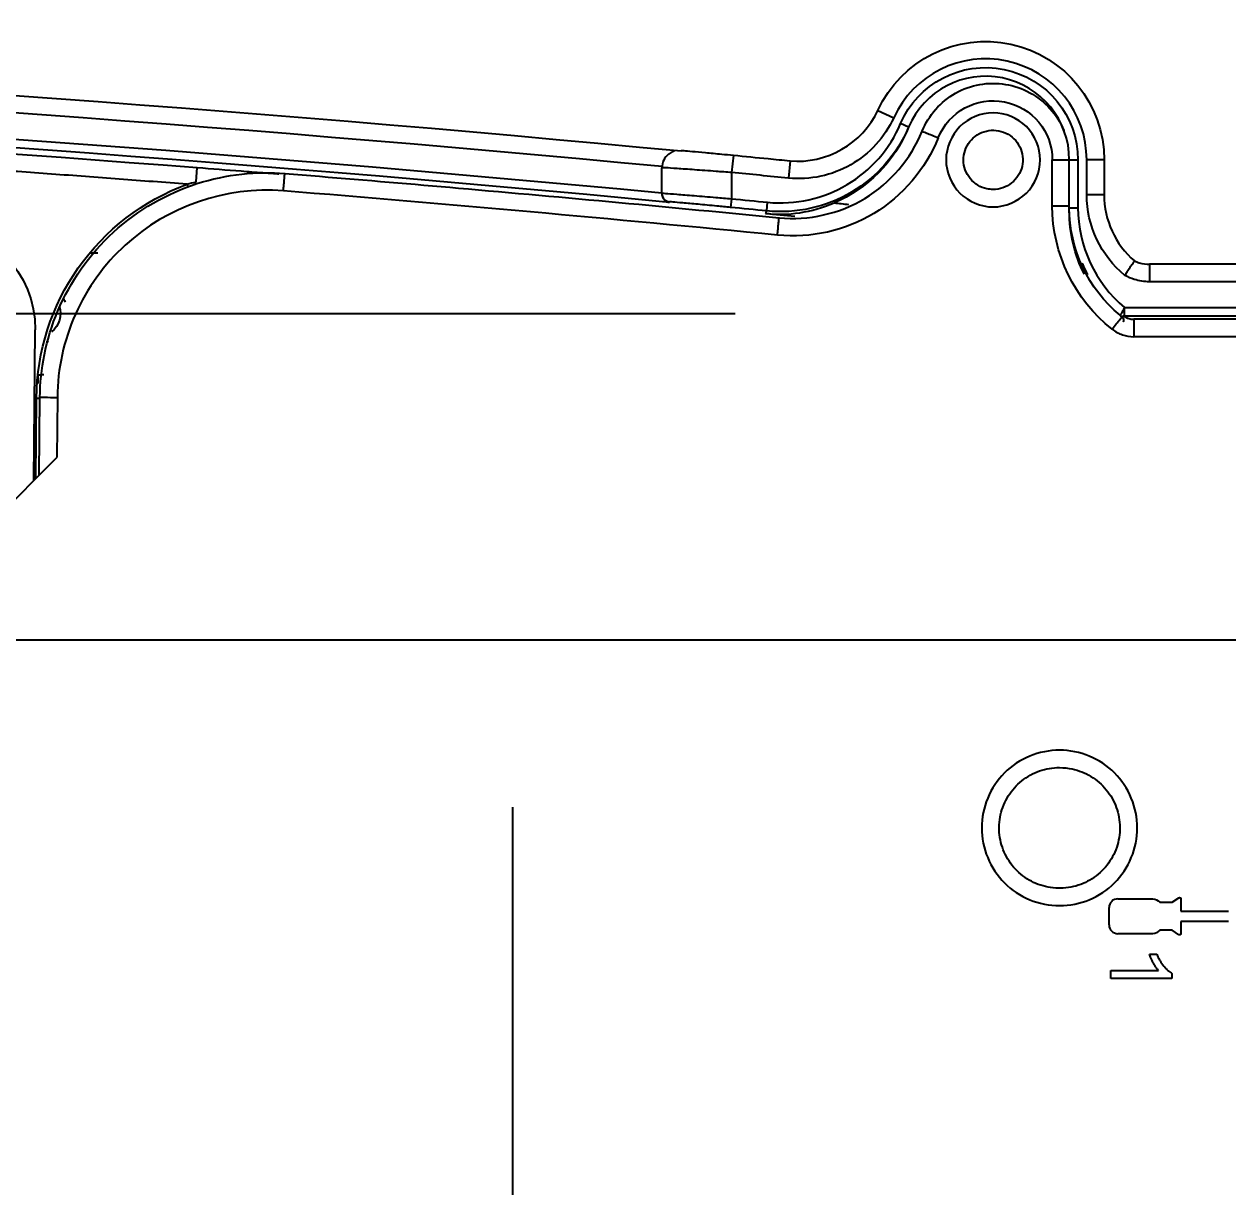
# Model space of a CAD drawing. Header units: millimetres. Extents: x 28 to 3046, y 8 to 3716.
# Drawn here: x 1879.3 to 1948.4, y 1309.4 to 1376.1 of the extents above; entities that cross this region are included whole.
import ezdxf

# ---------------------------------------------------------------- set-up
doc = ezdxf.new("R2010")
doc.units = ezdxf.units.MM
doc.layers.get('Defpoints').update_dxf_attribs({"linetype": 'CONTINUOUS'})
doc.layers.add('1LINE', color=7, linetype='CONTINUOUS')
doc.styles.add('Annotative', font='malgun.ttf')
doc.dimstyles.new('WOO', dxfattribs={"dimtxt": 20, "dimasz": 2, "dimexe": 1.25, "dimexo": 0.3, "dimgap": 1, "dimtad": 1, "dimdec": 1, "dimzin": 1, "dimdsep": 46, "dimtxsty": 'Annotative', "dimcen": 0, "dimclrd": 1, "dimclre": 1, "dimclrt": 2, "dimadec": 0, "dimazin": 0, "dimtfac": 1, "dimtdec": 1, "dimtofl": 0, "dimtmove": 0, "dimatfit": 3, "dimfxl": 0, "dimarcsym": 0})

# ---------------------------------------------------------------- blocks, each defined once
blk = doc.blocks.new('*D13')
at = {"layer": '1LINE', "color": 1, "lineweight": -2}
for p, q in [((1834.765, 1340.796), (2174.273, 1340.796)), ((2173.023, 1338.796), (2173.023, 853.015)), ((1764.11, 851.015), (2174.273, 851.015))]:
    blk.add_line(p, q, dxfattribs=at)
at = {"layer": '1LINE', "color": 1}
for points in [[(2172.69, 1338.796), (2173.356, 1338.796), (2173.023, 1340.796)], [(2172.69, 853.015), (2173.356, 853.015), (2173.023, 851.015)]]:
    blk.add_solid(points, dxfattribs=at)
at = {"layer": 'Defpoints', "color": 0}
for p in [(1834.465, 1340.796), (1763.81, 851.015), (2173.023, 851.015)]:
    blk.add_point(p, dxfattribs=at)
at = {"layer": '1LINE', "color": 2, "insert": (2161.69, 1095.906), "char_height": 20, "attachment_point": 5, "rotation": 90, "style": 'Annotative'}
blk.add_mtext('490', dxfattribs=at)

msp = doc.modelspace()

# ---------------------------------------------------------------- linework, layer by layer
at = {"layer": '1LINE', "linetype": 'Continuous'}
for p, q in [((1928.272, 1371.176), (1929.181, 1370.759)), ((1930.038, 1370.225), (1929.579, 1370.421)), ((1919.981, 1368.606), (1919.884, 1367.61)), ((1923.235, 1368.286), (1923.137, 1367.291)), ((1938.277, 1365.691), (1938.277, 1368.339)), ((1939.252, 1368.339), (1939.752, 1368.339)), ((1939.252, 1365.591), (1939.252, 1368.339)), ((1939.752, 1368.339), (1939.752, 1365.591)), ((1941.252, 1368.339), (1940.252, 1368.339)), ((1940.252, 1366.331), (1940.252, 1368.339)), ((1941.252, 1368.339), (1941.252, 1366.331)), ((1889.158, 1367.081), (1889.221, 1367.897)), ((1915.874, 1366.429), (1915.886, 1367.891)), ((1919.884, 1367.61), (1919.871, 1366.107)), ((1888.642, 1366.939), (1888.711, 1366.751)), ((1915.873, 1366.406), (1915.874, 1366.429)), ((1919.871, 1366.107), (1919.823, 1365.609)), ((1941.252, 1366.331), (1940.252, 1366.331)), ((1921.898, 1365.406), (1921.947, 1365.904)), ((1939.252, 1365.591), (1939.752, 1365.591)), ((1883.087, 1363.004), (1883.529, 1363.004)), ((1954.782, 1362.343), (1943.86, 1362.343)), ((1943.86, 1362.343), (1943.86, 1361.343)), ((1954.782, 1361.343), (1943.86, 1361.343)), ((1942.399, 1359.817), (1942.399, 1359.36)), ((1942.415, 1359.86), (1955.299, 1359.86)), ((1920.082, 1359.504), (1840.082, 1359.504)), ((1954.799, 1359.36), (1942.399, 1359.36)), ((1954.584, 1359.187), (1942.951, 1359.187)), ((1942.951, 1359.187), (1942.951, 1358.187)), ((1879.854, 1349.937), (1879.93, 1358.575)), ((1954.24, 1358.187), (1942.951, 1358.187)), ((1880.082, 1356.004), (1880.082, 1355.504)), ((1879.961, 1350.043), (1880.002, 1354.666)), ((1880.002, 1354.666), (1880.202, 1354.664)), ((1880.163, 1350.246), (1880.202, 1354.714)), ((1881.202, 1354.705), (1881.172, 1351.255)), ((1877.137, 1347.219), (1881.172, 1351.255)), ((1907.325, 1291.194), (1907.325, 1331.194)), ((1945.145, 1325.723), (1945.543, 1325.983)), ((1941.538, 1324.423), (1941.538, 1325.423)), ((1942.038, 1325.923), (1944.038, 1325.923)), ((1944.038, 1325.923), (1944.038, 1325.923)), ((1944.438, 1325.723), (1944.438, 1325.723)), ((1944.438, 1325.723), (1945.145, 1325.723)), ((1945.653, 1325.923), (1945.653, 1325.223)), ((1945.653, 1325.923), (1945.653, 1325.923)), ((1945.653, 1325.923), (1945.653, 1325.223)), ((1945.653, 1325.223), (1945.653, 1325.223)), ((1945.653, 1325.223), (1948.381, 1325.223)), ((1945.653, 1324.623), (1945.653, 1324.623)), ((1945.653, 1324.623), (1945.653, 1323.923)), ((1945.653, 1324.623), (1945.653, 1323.923)), ((1948.381, 1324.623), (1945.653, 1324.623)), ((1944.038, 1323.923), (1942.038, 1323.923)), ((1944.438, 1324.123), (1944.438, 1324.123)), ((1945.145, 1324.123), (1944.438, 1324.123)), ((1945.543, 1323.863), (1945.145, 1324.123)), ((1945.653, 1323.923), (1945.653, 1323.923)), ((1943.85, 1322.743), (1944.266, 1322.743)), ((1941.63, 1321.343), (1941.63, 1321.809)), ((1941.63, 1321.809), (1944.368, 1321.809)), ((1945.144, 1321.343), (1941.63, 1321.343)), ((1945.144, 1321.644), (1945.144, 1321.343))]:
    msp.add_line(p, q, dxfattribs=at)
at = {"layer": '1LINE', "linetype": 'Continuous', "extrusion": (0, 0, -1)}
for centre, radius, start, end in [((-1934.452, 1368.339), 6.8, 24.65732, 180), ((-1934.452, 1368.339), 5.3, 23.13408, 180), ((-1934.885, 1368.339), 3.392, 21.9635, 179.9998), ((-1873.93, 1358.627), 6, 90.85355, 180.5), ((-1880.082, 1359.504), 1.3, 160.31803, 232.97613), ((-1880.082, 1359.504), 1.7, 149.91757, 157.07819), ((-1880.082, 1359.504), 1.7, 248.83873, 252.78186)]:
    msp.add_arc(centre, radius, start, end, dxfattribs=at)
at = {"layer": '1LINE', "linetype": 'Continuous'}
for centre, radius, start, end in [((1934.452, 1368.339), 5.8, 0, 155.34268), ((1934.452, 1368.339), 4.8, 0, 156.86592), ((1880.082, 1359.504), 3.5, 270, 275.56596)]:
    msp.add_arc(centre, radius, start, end, dxfattribs=at)
at = {"layer": '1LINE', "linetype": 'Continuous', "extrusion": (3.83778e-22, 6.26757e-06, -1)}
for centre, radius, start, end in [((-1945.582, 1325.923, 0.008), 0.0716, 56.85196, 180), ((-1945.582, 1325.923, 0.008), 0.0716, 90.00085, 180), ((-1944.038, 1325.423, 0.008), 0.5, 90, 143.1301), ((-1944.038, 1325.423, 0.008), 0.5, 90, 143.1301), ((-1944.038, 1324.423, 0.008), 0.5, 216.88509, 270), ((-1944.038, 1324.423, 0.008), 0.5, 216.88509, 270), ((-1945.582, 1323.923, 0.008), 0.0716, 180.13332, 303.07598), ((-1945.582, 1323.923, 0.008), 0.0716, 180.13332, 270.00036)]:
    msp.add_arc(centre, radius, start, end, dxfattribs=at)
at = {"layer": '1LINE', "linetype": 'Continuous', "extrusion": (-3.83778e-22, -6.26758e-06, 1)}
for centre, start, end in [((1942.038, 1325.423, -0.008), 90, 180), ((1942.038, 1324.423, -0.008), 180.01927, 270)]:
    msp.add_arc(centre, 0.5, start, end, dxfattribs=at)
at = {"layer": '1LINE', "linetype": 'Continuous'}
for centre, major_axis, ratio, start_param, end_param in [((1931.738, 1369.608), (0.927, -0.374), 0.000006, 3.124139, 4.712391), ((1916.886, 1367.882), (-1, 0.009), 0.999986, 5.397871, 6.283181), ((1916.374, 1366.424), (-0.5, 0.004), 0.999986, 0, 1.484841), ((1938.277, 1365.691), (-1, 0), 0.000006, 1.570796, 3.018186), ((1941.713, 1358.616), (0.618, 0.786), 0.000004, 4.712384, 6.29045), ((1942.399, 1359.86), (-0.333, -0.373), 0.998628, 0.234616, 0.729435), ((1881.202, 1354.705), (1, -0.009), 0.000006, 3.141593, 4.712389)]:
    msp.add_ellipse(centre, major_axis=major_axis, ratio=ratio, start_param=start_param, end_param=end_param, dxfattribs=at)
for points, degree in [([(1763.81, 1376.134), (1814.947, 1376.131), (1866.074, 1373.696), (1916.981, 1368.85)], 3), ([(1915.89, 1367.949), (1865.344, 1372.729), (1814.582, 1375.131), (1763.81, 1375.134)], 3), ([(1763.81, 1373.636), (1814.577, 1373.634), (1865.334, 1371.23), (1915.874, 1366.447)], 3), ([(1916.326, 1365.901), (1865.637, 1370.715), (1814.728, 1373.134), (1763.81, 1373.136)], 3), ([(1764.242, 1372.756), (1805.894, 1372.754), (1847.634, 1371.13), (1889.221, 1367.897)], 3), ([(1923.235, 1368.286), (1925.307, 1368.081), (1927.404, 1369.284), (1928.272, 1371.176)], 3), ([(1930.016, 1370.171), (1929.219, 1368.241), (1927.659, 1366.676), (1925.762, 1365.867)], 3), ([(1923.137, 1367.291), (1922.052, 1367.399), (1920.968, 1367.505), (1919.884, 1367.61)], 3), ([(1888.642, 1366.939), (1888.813, 1366.99), (1888.985, 1367.037), (1889.158, 1367.081)], 3), ([(1922.507, 1364.018), (1913.069, 1364.949), (1903.622, 1365.797), (1894.169, 1366.561)], 3), ([(1919.871, 1366.107), (1920.563, 1366.04), (1921.255, 1365.972), (1921.947, 1365.904)], 3), ([(1942.433, 1361.704), (1941.064, 1362.834), (1940.252, 1364.555), (1940.252, 1366.331)], 3), ([(1941.252, 1366.331), (1941.252, 1364.886), (1941.895, 1363.484), (1942.991, 1362.542)], 3), ([(1921.898, 1365.406), (1921.206, 1365.475), (1920.514, 1365.542), (1919.823, 1365.609)], 3), ([(1921.834, 1365.253), (1923.131, 1365.13), (1924.471, 1365.316), (1925.762, 1365.867)], 3), ([(1921.834, 1365.253), (1921.866, 1365.333), (1921.881, 1365.366), (1921.898, 1365.406)], 3), ([(1925.762, 1365.867), (1926.037, 1365.839), (1926.312, 1365.811), (1926.588, 1365.783)], 3), ([(1941.713, 1358.616), (1939.56, 1360.31), (1938.277, 1362.952), (1938.277, 1365.691)], 3), ([(1942.162, 1359.42), (1940.339, 1360.923), (1939.252, 1363.229), (1939.252, 1365.591)], 3), ([(1940.117, 1361.778), (1939.555, 1362.888), (1939.252, 1364.138), (1939.252, 1365.398)], 3), ([(1939.752, 1365.591), (1939.752, 1363.399), (1940.74, 1361.274), (1942.415, 1359.86)], 3), ([(1923.502, 1365.088), (1922.946, 1365.143), (1922.39, 1365.198), (1921.834, 1365.253)], 3), ([(1942.162, 1359.42), (1942.162, 1359.42)], 1)]:
    msp.add_open_spline(points, degree=degree, dxfattribs=at)
for points, degree, knots in [([(1930.811, 1369.982), (1930.995, 1370.438), (1931.26, 1370.868), (1931.909, 1371.607), (1932.301, 1371.926), (1933.158, 1372.408), (1933.634, 1372.578), (1934.602, 1372.75), (1935.108, 1372.753), (1936.078, 1372.595), (1936.556, 1372.431), (1937.42, 1371.96), (1937.816, 1371.646), (1938.475, 1370.916), (1938.746, 1370.49), (1938.937, 1370.032), (1938.939, 1370.029), (1938.94, 1370.025)], 3, [0, 0, 0, 0, 0.142693, 0.142693, 0.285385, 0.285385, 0.428078, 0.428078, 0.57077, 0.57077, 0.713463, 0.713463, 0.856156, 0.856156, 0.998848, 0.998848, 1, 1, 1, 1]), ([(1888.642, 1366.939), (1857.571, 1369.345), (1826.47, 1370.549), (1795.349, 1371.755), (1764.243, 1371.756)], 2, [0, 0, 0, 0.5, 0.5, 1, 1, 1]), ([(1934.885, 1365.639), (1934.177, 1365.639), (1933.476, 1365.929), (1932.475, 1366.93), (1932.185, 1367.631), (1932.185, 1369.047), (1932.475, 1369.748), (1933.476, 1370.749), (1934.177, 1371.039), (1935.592, 1371.039), (1936.293, 1370.749), (1937.294, 1369.748), (1937.585, 1369.047), (1937.585, 1367.631), (1937.294, 1366.93), (1936.293, 1365.929), (1935.592, 1365.639), (1934.885, 1365.639)], 3, [0, 0, 0, 0, 0.125, 0.125, 0.25, 0.25, 0.375, 0.375, 0.5, 0.5, 0.625, 0.625, 0.75, 0.75, 0.875, 0.875, 1, 1, 1, 1]), ([(1930.038, 1370.225), (1929.37, 1368.661), (1928.218, 1367.351), (1925.313, 1365.626), (1923.59, 1365.24), (1921.898, 1365.406)], 3, [0, 0, 0, 0, 0.5, 0.5, 1, 1, 1, 1]), ([(1921.947, 1365.904), (1923.534, 1365.748), (1925.144, 1366.108), (1927.871, 1367.725), (1928.952, 1368.954), (1929.579, 1370.421)], 3, [0, 0, 0, 0, 0.5, 0.5, 1, 1, 1, 1]), ([(1929.181, 1370.759), (1928.66, 1369.623), (1927.794, 1368.678), (1925.643, 1367.442), (1924.38, 1367.168), (1923.137, 1367.291)], 3, [0, 0, 0, 0, 0.5, 0.5, 1, 1, 1, 1]), ([(1930.038, 1370.225), (1930.036, 1370.219), (1930.033, 1370.213), (1930.028, 1370.201), (1930.025, 1370.194), (1930.02, 1370.18), (1930.018, 1370.176), (1930.016, 1370.171)], 3, [0, 0, 0, 0, 0.402672, 0.402672, 0.827469, 0.827469, 1, 1, 1, 1]), ([(1931.738, 1369.608), (1931.01, 1367.801), (1929.689, 1366.262), (1926.392, 1364.273), (1924.445, 1363.827), (1922.507, 1364.018)], 3, [0, 0, 0, 0, 0.5, 0.5, 1, 1, 1, 1]), ([(1922.606, 1365.013), (1924.294, 1364.846), (1926.059, 1365.24), (1928.99, 1367.008), (1930.176, 1368.408), (1930.811, 1369.982)], 3, [0, 0, 0, 0, 0.5, 0.5, 1, 1, 1, 1]), ([(1934.884, 1366.639), (1935.075, 1366.639), (1935.268, 1366.672), (1935.627, 1366.798), (1935.798, 1366.893), (1936.095, 1367.13), (1936.225, 1367.277), (1936.427, 1367.599), (1936.501, 1367.78), (1936.585, 1368.151), (1936.595, 1368.347), (1936.551, 1368.725), (1936.496, 1368.912), (1936.33, 1369.254), (1936.216, 1369.413), (1935.945, 1369.681), (1935.785, 1369.794), (1935.441, 1369.957), (1935.253, 1370.01), (1934.875, 1370.05), (1934.679, 1370.037), (1934.309, 1369.95), (1934.129, 1369.874), (1933.808, 1369.669), (1933.664, 1369.537), (1933.429, 1369.238), (1933.336, 1369.066), (1933.214, 1368.705), (1933.183, 1368.512), (1933.187, 1368.132), (1933.221, 1367.939), (1933.351, 1367.581), (1933.448, 1367.411), (1933.688, 1367.116), (1933.836, 1366.988), (1934.16, 1366.789), (1934.342, 1366.717), (1934.645, 1366.652), (1934.765, 1366.639), (1934.884, 1366.639)], 3, [0, 0, 0, 0, 0.053701, 0.053701, 0.107402, 0.107402, 0.161101, 0.161101, 0.214796, 0.214796, 0.268491, 0.268491, 0.322185, 0.322185, 0.375883, 0.375883, 0.429584, 0.429584, 0.483285, 0.483285, 0.536985, 0.536985, 0.590679, 0.590679, 0.644374, 0.644374, 0.698068, 0.698068, 0.751766, 0.751766, 0.805466, 0.805466, 0.859168, 0.859168, 0.912868, 0.912868, 0.966563, 0.966563, 1, 1, 1, 1]), ([(1916.591, 1368.833), (1916.575, 1368.83), (1916.469, 1368.805), (1916.346, 1368.747), (1916.273, 1368.667), (1916.264, 1368.656)], 3, [0, 0, 0, 0, 0.132669, 0.888078, 1, 1, 1, 1]), ([(1916.981, 1368.878), (1916.981, 1368.88), (1917.039, 1368.876), (1917.26, 1368.858), (1917.426, 1368.844), (1917.843, 1368.807), (1918.099, 1368.784), (1918.666, 1368.731), (1918.984, 1368.701), (1919.53, 1368.649), (1919.756, 1368.627), (1919.981, 1368.606)], 3, [0, 0, 0, 0, 0.213839, 0.213839, 0.427686, 0.427686, 0.641866, 0.641866, 0.856822, 0.856822, 1, 1, 1, 1]), ([(1919.981, 1368.606), (1920.644, 1368.541), (1921.308, 1368.476), (1922.393, 1368.37), (1922.814, 1368.328), (1923.235, 1368.286)], 3, [0, 0, 0, 0, 0.611625, 0.611625, 1, 1, 1, 1]), ([(1880.202, 1354.714), (1880.216, 1356.3), (1880.531, 1358.02), (1881.939, 1361.337), (1883.037, 1362.921), (1885.822, 1365.468), (1887.497, 1366.42), (1890.927, 1367.526), (1892.669, 1367.686), (1894.25, 1367.558)], 3, [0, 0, 0, 0, 0.25, 0.25, 0.5, 0.5, 0.75, 0.75, 1, 1, 1, 1]), ([(1889.221, 1367.897), (1890.074, 1367.831), (1890.916, 1367.766), (1892.159, 1367.67), (1892.571, 1367.638), (1893.187, 1367.59), (1893.392, 1367.574), (1893.698, 1367.551), (1893.799, 1367.543), (1893.9, 1367.535)], 3, [0, 0, 0, 0, 0.533636, 0.533636, 0.800454, 0.800454, 0.933863, 0.933863, 1, 1, 1, 1]), ([(1894.25, 1367.558), (1894.914, 1367.504), (1895.579, 1367.45), (1898.901, 1367.177), (1901.558, 1366.953), (1910.348, 1366.187), (1916.478, 1365.618), (1922.605, 1365.013)], 3, [0, 0, 0, 0, 0.07025, 0.07025, 0.351254, 0.351254, 1, 1, 1, 1]), ([(1919.884, 1367.61), (1919.584, 1367.633), (1919.283, 1367.655), (1918.555, 1367.709), (1918.131, 1367.74), (1917.376, 1367.794), (1917.034, 1367.818), (1916.479, 1367.856), (1916.258, 1367.871), (1915.963, 1367.889), (1915.886, 1367.893), (1915.886, 1367.891)], 3, [0, 0, 0, 0, 0.143011, 0.143011, 0.3578, 0.3578, 0.571963, 0.571963, 0.785943, 0.785943, 1, 1, 1, 1]), ([(1880.002, 1354.666), (1880.025, 1357.349), (1880.871, 1359.964), (1883.933, 1364.32), (1886.124, 1366.012), (1888.642, 1366.939)], 3, [0, 0, 0, 0, 0.5, 0.5, 1, 1, 1, 1]), ([(1894.169, 1366.561), (1890.863, 1366.829), (1887.514, 1365.663), (1883.89, 1362.344), (1882.909, 1360.987), (1881.567, 1357.971), (1881.217, 1356.363), (1881.202, 1354.705)], 3, [0, 0, 0, 0, 0.5, 0.5, 0.75, 0.75, 1, 1, 1, 1]), ([(1915.873, 1366.406), (1915.873, 1366.359), (1915.88, 1366.313), (1915.903, 1366.227), (1915.92, 1366.188), (1915.97, 1366.1), (1916.008, 1366.056), (1916.105, 1365.972), (1916.169, 1365.939), (1916.264, 1365.911), (1916.293, 1365.905), (1916.324, 1365.902), (1916.325, 1365.902), (1916.326, 1365.901)], 3, [0, 0, 0, 0, 0.154865, 0.154865, 0.308065, 0.308065, 0.538551, 0.538551, 0.855926, 0.855926, 0.995075, 0.995075, 1, 1, 1, 1]), ([(1915.874, 1366.429), (1915.874, 1366.431), (1915.951, 1366.426), (1916.245, 1366.406), (1916.466, 1366.389), (1917.022, 1366.345), (1917.363, 1366.318), (1918.118, 1366.255), (1918.542, 1366.22), (1919.27, 1366.159), (1919.571, 1366.133), (1919.871, 1366.107)], 3, [0, 0, 0, 0, 0.213987, 0.213987, 0.427925, 0.427925, 0.642093, 0.642093, 0.856936, 0.856936, 1, 1, 1, 1]), ([(1919.823, 1365.609), (1919.561, 1365.635), (1919.297, 1365.66), (1918.661, 1365.721), (1918.29, 1365.756), (1917.629, 1365.817), (1917.33, 1365.844), (1916.845, 1365.887), (1916.651, 1365.904), (1916.394, 1365.924), (1916.326, 1365.929), (1916.326, 1365.927)], 3, [0, 0, 0, 0, 0.14311, 0.14311, 0.357994, 0.357994, 0.572164, 0.572164, 0.786067, 0.786067, 1, 1, 1, 1]), ([(1916.326, 1365.927), (1916.326, 1365.925), (1916.326, 1365.923), (1916.326, 1365.915), (1916.326, 1365.91), (1916.326, 1365.903), (1916.326, 1365.902), (1916.326, 1365.901)], 3, [0, 0, 0, 0, 0.212808, 0.212808, 0.894161, 0.894161, 1, 1, 1, 1]), ([(1939.252, 1365.398), (1939.252, 1365.491), (1939.252, 1365.509), (1939.252, 1365.55), (1939.252, 1365.571), (1939.252, 1365.591)], 3, [0, 0, 0, 0, 0.510047, 0.510047, 1, 1, 1, 1]), ([(1939.981, 1362.41), (1940.01, 1362.346), (1940.039, 1362.282), (1940.144, 1362.064), (1940.224, 1361.911), (1940.309, 1361.762)], 3, [0, 0, 0, 0, 0.289835, 0.289835, 1, 1, 1, 1]), ([(1942.991, 1362.542), (1942.991, 1362.542), (1942.98, 1362.526), (1942.941, 1362.465), (1942.91, 1362.419), (1942.834, 1362.304), (1942.787, 1362.233), (1942.682, 1362.075), (1942.623, 1361.986), (1942.523, 1361.836), (1942.482, 1361.776), (1942.439, 1361.712), (1942.436, 1361.708), (1942.433, 1361.704)], 3, [0, 0, 0, 0, 0.212451, 0.212451, 0.424842, 0.424842, 0.638182, 0.638182, 0.853129, 0.853129, 0.990868, 0.990868, 1, 1, 1, 1]), ([(1942.991, 1362.542), (1943.081, 1362.498), (1943.175, 1362.461), (1943.461, 1362.373), (1943.661, 1362.343), (1943.86, 1362.343)], 3, [0, 0, 0, 0, 0.33417, 0.33417, 1, 1, 1, 1]), ([(1943.86, 1361.343), (1943.563, 1361.343), (1943.262, 1361.389), (1942.79, 1361.534), (1942.606, 1361.61), (1942.433, 1361.704)], 3, [0, 0, 0, 0, 0.603411, 0.603411, 1, 1, 1, 1]), ([(1942.399, 1359.817), (1942.381, 1359.768), (1942.354, 1359.723), (1942.305, 1359.64), (1942.28, 1359.601), (1942.236, 1359.532), (1942.216, 1359.501), (1942.184, 1359.453), (1942.173, 1359.436), (1942.164, 1359.423), (1942.162, 1359.42), (1942.162, 1359.42)], 3, [0, 0, 0, 0, 0.212998, 0.212998, 0.424189, 0.424189, 0.651743, 0.651743, 0.879108, 0.879108, 1, 1, 1, 1]), ([(1942.415, 1359.86), (1942.414, 1359.858), (1942.413, 1359.856), (1942.408, 1359.842), (1942.404, 1359.83), (1942.399, 1359.817)], 3, [0, 0, 0, 0, 0.121579, 0.121579, 1, 1, 1, 1]), ([(1942.162, 1359.42), (1942.171, 1359.41), (1942.181, 1359.4), (1942.229, 1359.352), (1942.268, 1359.313), (1942.324, 1359.258), (1942.342, 1359.241), (1942.362, 1359.221), (1942.365, 1359.219), (1942.368, 1359.216)], 3, [0, 0, 0, 0, 0.139888, 0.139888, 0.701655, 0.701655, 0.955187, 0.955187, 1, 1, 1, 1]), ([(1942.331, 1359.402), (1942.442, 1359.332), (1942.633, 1359.21), (1942.857, 1359.194), (1942.951, 1359.187)], 3, [0, 0, 0, 0, 0.579387, 1, 1, 1, 1]), ([(1942.368, 1359.216), (1942.368, 1359.201), (1942.369, 1359.189), (1942.369, 1359.153), (1942.366, 1359.123), (1942.353, 1359.064), (1942.351, 1359.057), (1942.349, 1359.049)], 3, [0, 0, 0, 0, 0.485844, 0.485844, 0.94057, 0.94057, 1, 1, 1, 1]), ([(1941.713, 1358.616), (1941.888, 1358.479), (1942.088, 1358.37), (1942.506, 1358.225), (1942.73, 1358.187), (1942.951, 1358.187)], 3, [0, 0, 0, 0, 0.50084, 0.50084, 1, 1, 1, 1]), ([(1938.692, 1334.456), (1939.862, 1334.456), (1941.02, 1333.977), (1942.675, 1332.322), (1943.154, 1331.164), (1943.154, 1328.824), (1942.675, 1327.665), (1941.02, 1326.011), (1939.862, 1325.531), (1937.522, 1325.531), (1936.363, 1326.011), (1934.709, 1327.665), (1934.229, 1328.824), (1934.229, 1331.164), (1934.709, 1332.322), (1936.363, 1333.977), (1937.522, 1334.456), (1938.692, 1334.456)], 3, [0, 0, 0, 0, 0.125, 0.125, 0.25, 0.25, 0.375, 0.375, 0.5, 0.5, 0.625, 0.625, 0.75, 0.75, 0.875, 0.875, 1, 1, 1, 1]), ([(1938.693, 1333.456), (1938.304, 1333.456), (1937.911, 1333.389), (1937.18, 1333.133), (1936.831, 1332.94), (1936.226, 1332.456), (1935.961, 1332.158), (1935.55, 1331.501), (1935.399, 1331.132), (1935.228, 1330.376), (1935.207, 1329.978), (1935.297, 1329.209), (1935.409, 1328.826), (1935.748, 1328.129), (1935.98, 1327.805), (1936.531, 1327.26), (1936.857, 1327.031), (1937.558, 1326.699), (1937.941, 1326.591), (1938.712, 1326.509), (1939.11, 1326.534), (1939.864, 1326.712), (1940.231, 1326.868), (1940.884, 1327.285), (1941.179, 1327.553), (1941.657, 1328.163), (1941.846, 1328.514), (1942.095, 1329.248), (1942.158, 1329.641), (1942.15, 1330.416), (1942.079, 1330.808), (1941.816, 1331.537), (1941.619, 1331.884), (1941.129, 1332.484), (1940.828, 1332.746), (1940.167, 1333.15), (1939.797, 1333.298), (1939.18, 1333.43), (1938.935, 1333.456), (1938.693, 1333.456)], 3, [0, 0, 0, 0, 0.053696, 0.053696, 0.107397, 0.107397, 0.161096, 0.161096, 0.214791, 0.214791, 0.268486, 0.268486, 0.32218, 0.32218, 0.375878, 0.375878, 0.429578, 0.429578, 0.48328, 0.48328, 0.53698, 0.53698, 0.590674, 0.590674, 0.644369, 0.644369, 0.698063, 0.698063, 0.751761, 0.751761, 0.805461, 0.805461, 0.859162, 0.859162, 0.912863, 0.912863, 0.966557, 0.966557, 1, 1, 1, 1]), ([(1944.072, 1322.252), (1944.047, 1322.297), (1944.023, 1322.343), (1943.977, 1322.437), (1943.955, 1322.484), (1943.903, 1322.6), (1943.875, 1322.671), (1943.85, 1322.743)], 3, [0, 0, 0, 0, 0.289245, 0.289245, 0.57853, 0.57853, 1, 1, 1, 1]), ([(1944.266, 1322.743), (1944.294, 1322.677), (1944.324, 1322.613), (1944.389, 1322.487), (1944.423, 1322.424), (1944.525, 1322.257), (1944.597, 1322.155), (1944.676, 1322.058)], 3, [0, 0, 0, 0, 0.266062, 0.266062, 0.532175, 0.532175, 1, 1, 1, 1]), ([(1944.368, 1321.809), (1944.334, 1321.848), (1944.301, 1321.889), (1944.24, 1321.973), (1944.211, 1322.016), (1944.144, 1322.123), (1944.107, 1322.187), (1944.072, 1322.252)], 3, [0, 0, 0, 0, 0.292556, 0.292556, 0.584883, 0.584883, 1, 1, 1, 1]), ([(1944.676, 1322.058), (1944.716, 1322.01), (1944.758, 1321.962), (1944.845, 1321.871), (1944.891, 1321.827), (1945.003, 1321.732), (1945.071, 1321.683), (1945.144, 1321.644)], 3, [0, 0, 0, 0, 0.301148, 0.301148, 0.602593, 0.602593, 1, 1, 1, 1])]:
    msp.add_open_spline(points, degree=degree, knots=knots, dxfattribs=at)
for points, weights in [([(1938.277, 1368.339), (1939.295, 1368.339), (1939.277, 1368.339)], [0.999993474225, 0.700912527225, 1]), ([(1894.169, 1366.561), (1894.25, 1367.564), (1894.25, 1367.558)], [1, 0.705026943405, 1]), ([(1922.507, 1364.018), (1922.605, 1365.019), (1922.605, 1365.013)], [1, 0.705025039036, 1])]:
    msp.add_rational_spline(points, weights, degree=2, dxfattribs=at)

# ---------------------------------------------------------------- dimensions: what is measured, and where the dimension line sits
at = {"layer": '1LINE'}
dim = msp.add_linear_dim(base=(2173.023, 851.015), p1=(1834.465, 1340.796), p2=(1763.81, 851.015), angle=90, dimstyle='WOO', override={"dimdec": 0}, dxfattribs=at)
dim.commit()
dim.dimension.update_dxf_attribs({"geometry": '*D13', "text_midpoint": (2173.023, 1095.906), "dimtype": 160})

doc.saveas('drawing.dxf')
